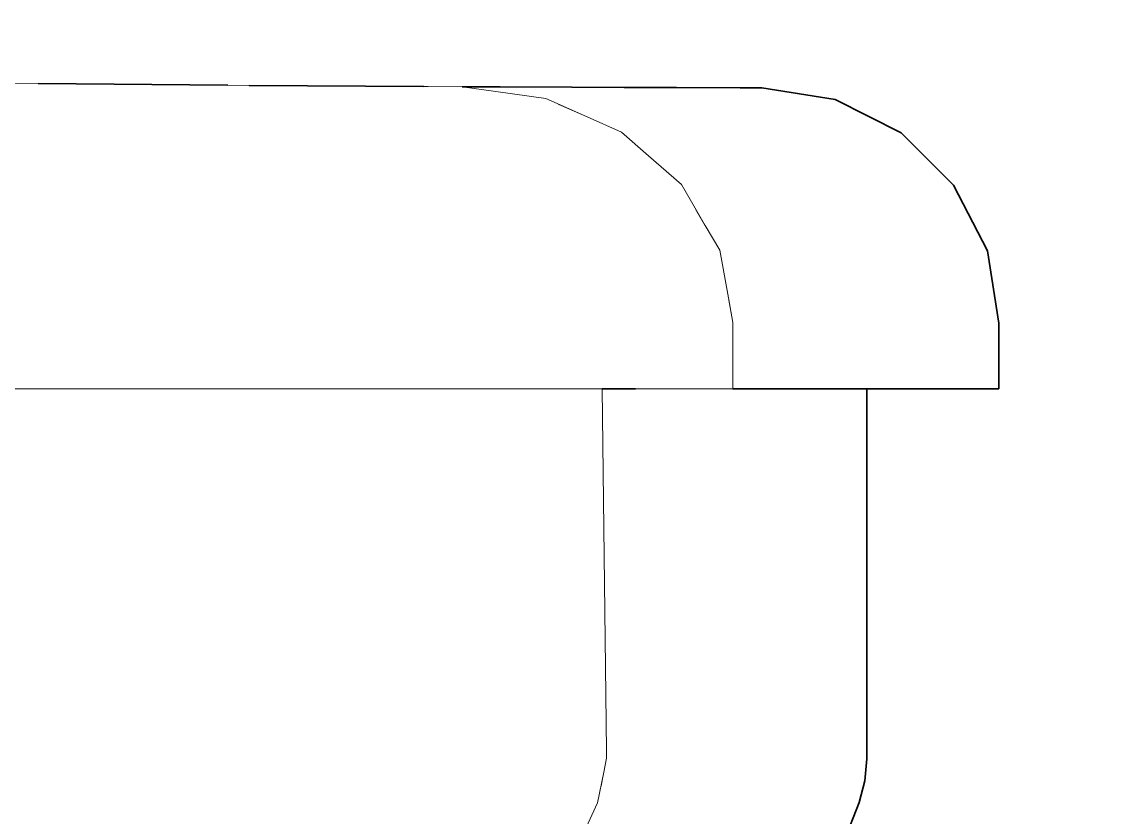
# Model space of a CAD drawing. Header units: millimetres. Extents: x -9413 to 8527, y -300 to 11224.
# Drawn here: x 2076.9 to 2159.6, y 4557.2 to 4618.1 of the extents above; entities that cross this region are included whole.
import ezdxf

# ---------------------------------------------------------------- set-up
doc = ezdxf.new("R2010")
doc.units = ezdxf.units.MM
doc.header["$MEASUREMENT"] = 0
doc.linetypes.add('Wipeout_Contour', pattern=[1000, 0, -1000])
doc.layers.add('Interior - Furniture', color=7, linetype='Continuous')
doc.layers.add('Structural - Bearing', color=7, linetype='Continuous')
doc.layers.add('Interior - Furniture _Pen_No__24', color=7, linetype='Continuous', lineweight=20, true_color=0x029e21)
doc.layers.add('Interior - Furniture _Pen_No__7', color=7, linetype='Continuous', lineweight=35)

# ---------------------------------------------------------------- blocks, each defined once
blk = doc.blocks.new('Section Elem_15_6')
at = {"color": 254, "linetype": 'Wipeout_Contour', "lineweight": 0, "ltscale": 612620.634525}
blk.add_wipeout([(1661.811, 4100), (3461.377, 4100), (3461.377, 4200), (2761.377, 4200), (2761.377, 4642.5), (2768.877, 4650), (3453.877, 4650), (3461.377, 4642.5), (3461.377, 5085), (3421.377, 5085), (3421.377, 5090), (3326.377, 5090), (3326.377, 5108.357), (3421.377, 5115), (3421.377, 5145), (3351.377, 5145), (3351.377, 5155), (3421.377, 5155), (3461.377, 5155), (3461.377, 7100), (1661.811, 7100), (1661.811, 6337), (1680.811, 6337), (1680.811, 6297.138), (1680.811, 6287), (1680.811, 4435), (1712.18, 4435), (1729.315, 4433.68), (1733.063, 4433.04), (1746.045, 4429.77), (1753.229, 4427.22), (1761.968, 4423.34), (1771.92, 4417.75), (1776.698, 4414.56), (1780.214, 4412.85), (1783.892, 4412.33), (1787.387, 4412.99), (1790.388, 4414.85), (1792.368, 4417.6), (1793.227, 4420.99), (1792.863, 4424.53), (1788.681, 4440.25), (1778.487, 4481.79), (1776.193, 4491.92), (1769.495, 4523.6), (1762.695, 4560), (1681.871, 4560), (1681.871, 4590), (1712.18, 4590), (1712.18, 4625), (1726.84, 4624.23), (1741.499, 4623.45), (1772.465, 4621.93), (1788.61, 4621.2), (1804.755, 4620.48), (1821.404, 4619.79), (1838.044, 4619.11), (1855.028, 4618.48), (1872.011, 4617.86), (1906.301, 4616.74), (1940.591, 4615.77), (1974.537, 4614.95), (2007.796, 4614.29), (2040.046, 4613.77), (2059.969, 4613.52), (2078.195, 4613.34), (2094.329, 4613.2), (2108.029, 4613.12), (2113.515, 4613.09), (2119.001, 4613.07), (2123.002, 4613.05), (2127.003, 4613.04), (2131.883, 4613.02), (2133.519, 4613.02), (2139.127, 4612.13), (2144.188, 4609.57), (2148.199, 4605.58), (2150.775, 4600.56), (2151.664, 4595.02), (2151.664, 4590), (2141.551, 4590), (2141.561, 4561.71), (2141.41, 4560.02), (2140.975, 4558.37), (2124.315, 4515.54), (2121.153, 4508.12), (2105.322, 4473.61), (2098.128, 4459.18), (2084.055, 4432.76), (2072.032, 4411.82), (2060.605, 4393.11), (2042.945, 4366.18), (2041.46, 4362.78), (2041.329, 4359.08), (2044.046, 4341.4), (2046.764, 4323.73), (2049.482, 4306.05), (2052.2, 4288.38), (2054.917, 4270.7), (2057.635, 4253.03), (2060.353, 4235.35), (2063.07, 4217.68), (2065.788, 4200), (1742.489, 4200), (1745.177, 4217.5), (1747.874, 4235.02), (1750.562, 4252.54), (1751.804, 4260.59), (1751.814, 4263.51), (1750.966, 4266.32), (1721.333, 4329.23), (1720.374, 4330.85), (1719.111, 4332.27), (1717.605, 4333.43), (1715.908, 4334.29), (1714.079, 4334.82), (1712.18, 4335), (1680.811, 4335), (1680.811, 4200), (1661.811, 4200)], dxfattribs=at).dxf.layer = 'Structural - Bearing'
blk = doc.blocks.new('Section Elem_34_6')
at = {"color": 254, "linetype": 'Wipeout_Contour', "lineweight": 0, "ltscale": 15171.293657}
blk.add_wipeout([(2077.75, 4612.46), (2078.195, 4613.34), (2059.969, 4613.52)], dxfattribs=at).dxf.layer = 'Interior - Furniture'
at = {"color": 254, "linetype": 'Wipeout_Contour', "lineweight": 0, "ltscale": 15248.946407}
blk.add_wipeout([(2139.127, 4612.13), (2133.519, 4613.02), (2131.883, 4613.02)], dxfattribs=at).dxf.layer = 'Interior - Furniture'
at = {"color": 254, "linetype": 'Wipeout_Contour', "lineweight": 0, "ltscale": 15186.606323}
blk.add_wipeout([(2131.312, 4590), (2135.388, 4590), (2131.312, 4593.372)], dxfattribs=at).dxf.layer = 'Interior - Furniture'
at = {"color": 254, "linetype": 'Wipeout_Contour', "lineweight": 0, "ltscale": 15163.257052}
blk.add_wipeout([(2060.656, 4612.64), (2077.75, 4612.46), (2059.969, 4613.52)], dxfattribs=at).dxf.layer = 'Interior - Furniture'
at = {"color": 254, "linetype": 'Wipeout_Contour', "lineweight": 0, "ltscale": 15191.403855}
blk.add_wipeout([(2093.188, 4612.34), (2094.329, 4613.2), (2078.195, 4613.34)], dxfattribs=at).dxf.layer = 'Interior - Furniture'
at = {"color": 254, "linetype": 'Wipeout_Contour', "lineweight": 0, "ltscale": 15243.099472}
blk.add_wipeout([(2131.883, 4613.02), (2127.003, 4613.04), (2132.378, 4612.14)], dxfattribs=at).dxf.layer = 'Interior - Furniture'
at = {"color": 254, "linetype": 'Wipeout_Contour', "lineweight": 0, "ltscale": 15197.035355}
blk.add_wipeout([(2135.388, 4590), (2144.36, 4590), (2139.874, 4595.05)], dxfattribs=at).dxf.layer = 'Interior - Furniture'
at = {"color": 254, "linetype": 'Wipeout_Contour', "lineweight": 0, "ltscale": 15183.594859}
blk.add_wipeout([(2077.75, 4612.46), (2093.188, 4612.34), (2078.195, 4613.34)], dxfattribs=at).dxf.layer = 'Interior - Furniture'
at = {"color": 254, "linetype": 'Wipeout_Contour', "lineweight": 0, "ltscale": 15209.117731}
blk.add_wipeout([(2106.726, 4612.25), (2108.029, 4613.12), (2094.329, 4613.2)], dxfattribs=at).dxf.layer = 'Interior - Furniture'
at = {"color": 254, "linetype": 'Wipeout_Contour', "lineweight": 0, "ltscale": 15248.647185}
blk.add_wipeout([(2137.429, 4612.13), (2139.127, 4612.13), (2131.883, 4613.02)], dxfattribs=at).dxf.layer = 'Interior - Furniture'
at = {"color": 254, "linetype": 'Wipeout_Contour', "lineweight": 0, "ltscale": 20259.065189}
blk.add_wipeout([(2135.388, 4595.07), (2131.312, 4595.083), (2131.312, 4593.372), (2135.388, 4590)], dxfattribs=at).dxf.layer = 'Interior - Furniture'
at = {"color": 254, "linetype": 'Wipeout_Contour', "lineweight": 0, "ltscale": 15206.177639}
blk.add_wipeout([(2147.098, 4595.03), (2144.36, 4590), (2149.826, 4590)], dxfattribs=at).dxf.layer = 'Interior - Furniture'
at = {"layer": 'Interior - Furniture _Pen_No__7', "linetype": 'Continuous'}
blk.add_line((2078.195, 4613.34), (2092.696, 4613.214), dxfattribs=at)
at = {"color": 254, "linetype": 'Wipeout_Contour', "lineweight": 0, "ltscale": 15201.849791}
blk.add_wipeout([(2093.188, 4612.34), (2106.726, 4612.25), (2094.329, 4613.2)], dxfattribs=at).dxf.layer = 'Interior - Furniture'
at = {"color": 254, "linetype": 'Wipeout_Contour', "lineweight": 0, "ltscale": 20293.280271}
blk.add_wipeout([(2108.029, 4613.12), (2115.03, 4612.475), (2113.189, 4612.735), (2110.605, 4613.106)], dxfattribs=at).dxf.layer = 'Interior - Furniture'
at = {"color": 254, "linetype": 'Wipeout_Contour', "lineweight": 0, "ltscale": 15246.114503}
blk.add_wipeout([(2131.883, 4613.02), (2132.378, 4612.14), (2137.429, 4612.13)], dxfattribs=at).dxf.layer = 'Interior - Furniture'
at = {"color": 254, "linetype": 'Wipeout_Contour', "lineweight": 0, "ltscale": 15198.955796}
blk.add_wipeout([(2139.874, 4595.05), (2135.388, 4595.07), (2135.388, 4590)], dxfattribs=at).dxf.layer = 'Interior - Furniture'
at = {"color": 254, "linetype": 'Wipeout_Contour', "lineweight": 0, "ltscale": 15210.632693}
blk.add_wipeout([(2149.826, 4595.02), (2149.826, 4590), (2151.664, 4590)], dxfattribs=at).dxf.layer = 'Interior - Furniture'
at = {"color": 254, "linetype": 'Wipeout_Contour', "lineweight": 0, "ltscale": 20245.011521}
blk.add_wipeout([(2123.083, 4590), (2131.312, 4590), (2131.312, 4593.372), (2131.312, 4593.391)], dxfattribs=at).dxf.layer = 'Interior - Furniture'
at = {"color": 254, "linetype": 'Wipeout_Contour', "lineweight": 0, "ltscale": 20291.135735}
blk.add_wipeout([(2106.726, 4612.25), (2117.012, 4612.195), (2115.03, 4612.475), (2108.029, 4613.12)], dxfattribs=at).dxf.layer = 'Interior - Furniture'
at = {"color": 254, "linetype": 'Wipeout_Contour', "lineweight": 0, "ltscale": 15239.619654}
blk.add_wipeout([(2132.378, 4612.14), (2127.003, 4613.04), (2123.002, 4613.05)], dxfattribs=at).dxf.layer = 'Interior - Furniture'
at = {"color": 254, "linetype": 'Wipeout_Contour', "lineweight": 0, "ltscale": 15169.252331}
blk.add_wipeout([(2123.083, 4595.12), (2107.736, 4590), (2123.083, 4590)], dxfattribs=at).dxf.layer = 'Interior - Furniture'
at = {"color": 254, "linetype": 'Wipeout_Contour', "lineweight": 0, "ltscale": 15206.086106}
blk.add_wipeout([(2139.874, 4595.05), (2144.36, 4590), (2144.36, 4595.04)], dxfattribs=at).dxf.layer = 'Interior - Furniture'
at = {"layer": 'Interior - Furniture _Pen_No__7', "linetype": 'Continuous'}
blk.add_line((2094.329, 4613.2), (2107.693, 4613.122), dxfattribs=at)
at = {"color": 254, "linetype": 'Wipeout_Contour', "lineweight": 0, "ltscale": 15232.692796}
blk.add_wipeout([(2119.001, 4613.07), (2124.083, 4612.17), (2123.002, 4613.05)], dxfattribs=at).dxf.layer = 'Interior - Furniture'
at = {"color": 254, "linetype": 'Wipeout_Contour', "lineweight": 0, "ltscale": 15152.718839}
blk.add_wipeout([(2107.726, 4595.21), (2098.684, 4590), (2107.736, 4590)], dxfattribs=at).dxf.layer = 'Interior - Furniture'
at = {"color": 254, "linetype": 'Wipeout_Contour', "lineweight": 0, "ltscale": 20251.021843}
blk.add_wipeout([(2123.083, 4590), (2131.312, 4593.391), (2131.312, 4595.083), (2129.236, 4595.09)], dxfattribs=at).dxf.layer = 'Interior - Furniture'
at = {"color": 254, "linetype": 'Wipeout_Contour', "lineweight": 0, "ltscale": 15209.544615}
blk.add_wipeout([(2147.098, 4595.03), (2144.36, 4595.04), (2144.36, 4590)], dxfattribs=at).dxf.layer = 'Interior - Furniture'
at = {"color": 254, "linetype": 'Wipeout_Contour', "lineweight": 0, "ltscale": 15169.24218}
blk.add_wipeout([(2141.561, 4561.71), (2141.551, 4590), (2140.561, 4590)], dxfattribs=at).dxf.layer = 'Interior - Furniture'
at = {"color": 254, "linetype": 'Wipeout_Contour', "lineweight": 0, "ltscale": 15236.869704}
blk.add_wipeout([(2123.002, 4613.05), (2124.083, 4612.17), (2132.378, 4612.14)], dxfattribs=at).dxf.layer = 'Interior - Furniture'
at = {"color": 254, "linetype": 'Wipeout_Contour', "lineweight": 0, "ltscale": 15198.894769}
blk.add_wipeout([(2131.312, 4595.083), (2135.388, 4595.07), (2130.976, 4596.952)], dxfattribs=at).dxf.layer = 'Interior - Furniture'
at = {"color": 254, "linetype": 'Wipeout_Contour', "lineweight": 0, "ltscale": 15184.20132}
blk.add_wipeout([(2123.083, 4595.12), (2123.083, 4590), (2129.236, 4595.09)], dxfattribs=at).dxf.layer = 'Interior - Furniture'
at = {"color": 254, "linetype": 'Wipeout_Contour', "lineweight": 0, "ltscale": 15213.732648}
blk.add_wipeout([(2149.826, 4595.02), (2147.098, 4595.03), (2149.826, 4590)], dxfattribs=at).dxf.layer = 'Interior - Furniture'
at = {"color": 254, "linetype": 'Wipeout_Contour', "lineweight": 0, "ltscale": 15168.095014}
blk.add_wipeout([(2140.693, 4561.73), (2140.561, 4590), (2139.561, 4590)], dxfattribs=at).dxf.layer = 'Interior - Furniture'
at = {"layer": 'Interior - Furniture _Pen_No__7', "linetype": 'Continuous'}
for p, q in [((2127.003, 4613.04), (2131.883, 4613.02)), ((2131.883, 4613.02), (2133.519, 4613.02))]:
    blk.add_line(p, q, dxfattribs=at)
at = {"color": 254, "linetype": 'Wipeout_Contour', "lineweight": 0, "ltscale": 15228.883011}
blk.add_wipeout([(2124.083, 4612.17), (2119.001, 4613.07), (2113.515, 4613.09)], dxfattribs=at).dxf.layer = 'Interior - Furniture'
at = {"color": 254, "linetype": 'Wipeout_Contour', "lineweight": 0, "ltscale": 15245.765748}
blk.add_wipeout([(2137.429, 4612.13), (2132.378, 4612.14), (2137.227, 4609.58)], dxfattribs=at).dxf.layer = 'Interior - Furniture'
at = {"color": 254, "linetype": 'Wipeout_Contour', "lineweight": 0, "ltscale": 15207.255673}
blk.add_wipeout([(2134.6, 4600.58), (2135.388, 4595.07), (2139.874, 4595.05)], dxfattribs=at).dxf.layer = 'Interior - Furniture'
at = {"color": 254, "linetype": 'Wipeout_Contour', "lineweight": 0, "ltscale": 15168.87045}
blk.add_wipeout([(2107.726, 4595.21), (2107.736, 4590), (2123.083, 4595.12)], dxfattribs=at).dxf.layer = 'Interior - Furniture'
at = {"color": 254, "linetype": 'Wipeout_Contour', "lineweight": 0, "ltscale": 15216.440194}
blk.add_wipeout([(2151.664, 4595.02), (2149.826, 4595.02), (2151.664, 4590)], dxfattribs=at).dxf.layer = 'Interior - Furniture'
at = {"color": 254, "linetype": 'Wipeout_Contour', "lineweight": 0, "ltscale": 15165.269654}
blk.add_wipeout([(2139.561, 4590), (2136.591, 4590), (2137.369, 4561.73)], dxfattribs=at).dxf.layer = 'Interior - Furniture'
at = {"color": 254, "linetype": 'Wipeout_Contour', "lineweight": 0, "ltscale": 15142.731605}
blk.add_wipeout([(2140.693, 4561.73), (2141.561, 4561.71), (2140.561, 4590)], dxfattribs=at).dxf.layer = 'Interior - Furniture'
at = {"layer": 'Interior - Furniture _Pen_No__7', "linetype": 'Continuous'}
for p, q in [((2144.36, 4590), (2149.826, 4590)), ((2149.826, 4590), (2151.664, 4590))]:
    blk.add_line(p, q, dxfattribs=at)
at = {"color": 254, "linetype": 'Wipeout_Contour', "lineweight": 0, "ltscale": 15221.210541}
blk.add_wipeout([(2113.189, 4612.735), (2113.515, 4613.09), (2110.605, 4613.106)], dxfattribs=at).dxf.layer = 'Interior - Furniture'
at = {"color": 254, "linetype": 'Wipeout_Contour', "lineweight": 0, "ltscale": 15247.15341}
blk.add_wipeout([(2137.227, 4609.58), (2142.44, 4609.57), (2137.429, 4612.13)], dxfattribs=at).dxf.layer = 'Interior - Furniture'
at = {"color": 254, "linetype": 'Wipeout_Contour', "lineweight": 0, "ltscale": 20275.729755}
blk.add_wipeout([(2134.6, 4600.58), (2130.309, 4600.594), (2130.976, 4596.952), (2135.388, 4595.07)], dxfattribs=at).dxf.layer = 'Interior - Furniture'
at = {"color": 254, "linetype": 'Wipeout_Contour', "lineweight": 0, "ltscale": 15145.402817}
blk.add_wipeout([(2107.726, 4595.21), (2089.642, 4590), (2098.684, 4590)], dxfattribs=at).dxf.layer = 'Interior - Furniture'
at = {"color": 254, "linetype": 'Wipeout_Contour', "lineweight": 0, "ltscale": 15140.32137}
blk.add_wipeout([(2139.561, 4590), (2137.369, 4561.73), (2140.693, 4561.73)], dxfattribs=at).dxf.layer = 'Interior - Furniture'
at = {"color": 254, "linetype": 'Wipeout_Contour', "lineweight": 0, "ltscale": 20300.508459}
blk.add_wipeout([(2124.083, 4612.17), (2113.515, 4613.09), (2113.189, 4612.735), (2117.012, 4612.195)], dxfattribs=at).dxf.layer = 'Interior - Furniture'
at = {"color": 254, "linetype": 'Wipeout_Contour', "lineweight": 0, "ltscale": 15210.84968}
blk.add_wipeout([(2134.6, 4600.58), (2139.874, 4595.05), (2144.36, 4595.04)], dxfattribs=at).dxf.layer = 'Interior - Furniture'
at = {"color": 254, "linetype": 'Wipeout_Contour', "lineweight": 0, "ltscale": 15195.942565}
blk.add_wipeout([(2129.236, 4595.09), (2131.312, 4595.083), (2130.988, 4596.886)], dxfattribs=at).dxf.layer = 'Interior - Furniture'
at = {"color": 254, "linetype": 'Wipeout_Contour', "lineweight": 0, "ltscale": 15129.823523}
blk.add_wipeout([(2089.642, 4595.34), (2079.427, 4590), (2089.642, 4590)], dxfattribs=at).dxf.layer = 'Interior - Furniture'
at = {"color": 254, "linetype": 'Wipeout_Contour', "lineweight": 0, "ltscale": 15162.539209}
blk.add_wipeout([(2137.369, 4561.73), (2136.591, 4590), (2133.62, 4590)], dxfattribs=at).dxf.layer = 'Interior - Furniture'
at = {"color": 254, "linetype": 'Wipeout_Contour', "lineweight": 0, "ltscale": 15116.537832}
blk.add_wipeout([(2141.41, 4560.02), (2141.561, 4561.71), (2140.693, 4561.73)], dxfattribs=at).dxf.layer = 'Interior - Furniture'
at = {"layer": 'Interior - Furniture _Pen_No__7', "linetype": 'Continuous'}
for p, q in [((2110.605, 4613.106), (2113.515, 4613.09)), ((2113.515, 4613.09), (2119.001, 4613.07)), ((2119.001, 4613.07), (2123.002, 4613.05)), ((2123.002, 4613.05), (2127.003, 4613.04))]:
    blk.add_line(p, q, dxfattribs=at)
at = {"color": 254, "linetype": 'Wipeout_Contour', "lineweight": 0, "ltscale": 15236.789909}
blk.add_wipeout([(2124.083, 4612.17), (2128.66, 4609.6), (2132.378, 4612.14)], dxfattribs=at).dxf.layer = 'Interior - Furniture'
at = {"color": 254, "linetype": 'Wipeout_Contour', "lineweight": 0, "ltscale": 15192.614009}
blk.add_wipeout([(2122.376, 4600.63), (2123.083, 4595.12), (2129.236, 4595.09)], dxfattribs=at).dxf.layer = 'Interior - Furniture'
at = {"color": 254, "linetype": 'Wipeout_Contour', "lineweight": 0, "ltscale": 15217.757828}
blk.add_wipeout([(2143.521, 4600.56), (2144.36, 4595.04), (2147.098, 4595.03)], dxfattribs=at).dxf.layer = 'Interior - Furniture'
at = {"color": 254, "linetype": 'Wipeout_Contour', "lineweight": 0, "ltscale": 15147.604804}
blk.add_wipeout([(2089.642, 4595.34), (2089.642, 4590), (2107.726, 4595.21)], dxfattribs=at).dxf.layer = 'Interior - Furniture'
at = {"color": 254, "linetype": 'Wipeout_Contour', "lineweight": 0, "ltscale": 15156.712296}
blk.add_wipeout([(2133.62, 4590), (2128.741, 4590), (2131.095, 4561.74)], dxfattribs=at).dxf.layer = 'Interior - Furniture'
at = {"color": 254, "linetype": 'Wipeout_Contour', "lineweight": 0, "ltscale": 15239.111732}
blk.add_wipeout([(2128.66, 4609.6), (2137.227, 4609.58), (2132.378, 4612.14)], dxfattribs=at).dxf.layer = 'Interior - Furniture'
at = {"color": 254, "linetype": 'Wipeout_Contour', "lineweight": 0, "ltscale": 30404.342729}
blk.add_wipeout([(2130.303, 4600.604), (2122.376, 4600.63), (2129.236, 4595.09), (2130.988, 4596.886), (2130.976, 4596.952), (2130.309, 4600.594)], dxfattribs=at).dxf.layer = 'Interior - Furniture'
at = {"color": 254, "linetype": 'Wipeout_Contour', "lineweight": 0, "ltscale": 15218.128262}
blk.add_wipeout([(2134.6, 4600.58), (2144.36, 4595.04), (2143.521, 4600.56)], dxfattribs=at).dxf.layer = 'Interior - Furniture'
at = {"color": 254, "linetype": 'Wipeout_Contour', "lineweight": 0, "ltscale": 15121.600664}
blk.add_wipeout([(2089.642, 4595.34), (2069.213, 4590), (2079.427, 4590)], dxfattribs=at).dxf.layer = 'Interior - Furniture'
at = {"color": 254, "linetype": 'Wipeout_Contour', "lineweight": 0, "ltscale": 15133.862659}
blk.add_wipeout([(2133.62, 4590), (2131.095, 4561.74), (2137.369, 4561.73)], dxfattribs=at).dxf.layer = 'Interior - Furniture'
at = {"layer": 'Interior - Furniture _Pen_No__7', "linetype": 'Continuous'}
blk.add_line((2135.388, 4590), (2144.36, 4590), dxfattribs=at)
at = {"color": 254, "linetype": 'Wipeout_Contour', "lineweight": 0, "ltscale": 15177.440846}
blk.add_wipeout([(2107.11, 4600.7), (2107.726, 4595.21), (2123.083, 4595.12)], dxfattribs=at).dxf.layer = 'Interior - Furniture'
at = {"color": 254, "linetype": 'Wipeout_Contour', "lineweight": 0, "ltscale": 15219.912941}
blk.add_wipeout([(2143.521, 4600.56), (2147.098, 4595.03), (2149.826, 4595.02)], dxfattribs=at).dxf.layer = 'Interior - Furniture'
at = {"color": 254, "linetype": 'Wipeout_Contour', "lineweight": 0, "ltscale": 15123.514021}
blk.add_wipeout([(2069.213, 4595.52), (2069.213, 4590), (2089.642, 4595.34)], dxfattribs=at).dxf.layer = 'Interior - Furniture'
at = {"color": 254, "linetype": 'Wipeout_Contour', "lineweight": 0, "ltscale": 15152.530496}
blk.add_wipeout([(2131.095, 4561.74), (2128.741, 4590), (2123.871, 4590)], dxfattribs=at).dxf.layer = 'Interior - Furniture'
at = {"color": 254, "linetype": 'Wipeout_Contour', "lineweight": 0, "ltscale": 15112.748614}
blk.add_wipeout([(2137.369, 4561.73), (2140.107, 4558.38), (2140.693, 4561.73)], dxfattribs=at).dxf.layer = 'Interior - Furniture'
at = {"color": 254, "linetype": 'Wipeout_Contour', "lineweight": 0, "ltscale": 15188.986126}
blk.add_wipeout([(2107.11, 4600.7), (2123.083, 4595.12), (2122.376, 4600.63)], dxfattribs=at).dxf.layer = 'Interior - Furniture'
at = {"color": 254, "linetype": 'Wipeout_Contour', "lineweight": 0, "ltscale": 15224.239493}
blk.add_wipeout([(2148.957, 4600.56), (2149.826, 4595.02), (2151.664, 4595.02)], dxfattribs=at).dxf.layer = 'Interior - Furniture'
at = {"color": 254, "linetype": 'Wipeout_Contour', "lineweight": 0, "ltscale": 15095.161684}
blk.add_wipeout([(2077.154, 4561.85), (2093.935, 4590), (2074.447, 4590)], dxfattribs=at).dxf.layer = 'Interior - Furniture'
at = {"color": 254, "linetype": 'Wipeout_Contour', "lineweight": 0, "ltscale": 15112.998588}
blk.add_wipeout([(2141.41, 4560.02), (2140.693, 4561.73), (2140.975, 4558.37)], dxfattribs=at).dxf.layer = 'Interior - Furniture'
at = {"layer": 'Interior - Furniture _Pen_No__7', "linetype": 'Continuous'}
for p, q in [((2141.551, 4590), (2141.561, 4561.71)), ((2141.561, 4561.71), (2141.41, 4560.02))]:
    blk.add_line(p, q, dxfattribs=at)
at = {"color": 254, "linetype": 'Wipeout_Contour', "lineweight": 0, "ltscale": 20278.927395}
blk.add_wipeout([(2128.494, 4603.707), (2122.376, 4600.63), (2130.303, 4600.604), (2129.209, 4602.482)], dxfattribs=at).dxf.layer = 'Interior - Furniture'
at = {"color": 254, "linetype": 'Wipeout_Contour', "lineweight": 0, "ltscale": 15156.362643}
blk.add_wipeout([(2089.126, 4600.82), (2089.642, 4595.34), (2107.726, 4595.21)], dxfattribs=at).dxf.layer = 'Interior - Furniture'
at = {"color": 254, "linetype": 'Wipeout_Contour', "lineweight": 0, "ltscale": 15226.489541}
blk.add_wipeout([(2143.521, 4600.56), (2149.826, 4595.02), (2148.957, 4600.56)], dxfattribs=at).dxf.layer = 'Interior - Furniture'
at = {"color": 254, "linetype": 'Wipeout_Contour', "lineweight": 0, "ltscale": 15054.396651}
blk.add_wipeout([(2077.154, 4561.85), (2074.447, 4590), (2060.161, 4561.88)], dxfattribs=at).dxf.layer = 'Interior - Furniture'
at = {"color": 254, "linetype": 'Wipeout_Contour', "lineweight": 0, "ltscale": 15123.044618}
blk.add_wipeout([(2109.019, 4561.79), (2110.535, 4590), (2093.935, 4590)], dxfattribs=at).dxf.layer = 'Interior - Furniture'
at = {"color": 254, "linetype": 'Wipeout_Contour', "lineweight": 0, "ltscale": 15110.399268}
blk.add_wipeout([(2140.107, 4558.38), (2140.975, 4558.37), (2140.693, 4561.73)], dxfattribs=at).dxf.layer = 'Interior - Furniture'
at = {"color": 254, "linetype": 'Wipeout_Contour', "lineweight": 0, "ltscale": 15212.359873}
blk.add_wipeout([(2130.309, 4600.594), (2134.6, 4600.58), (2129.209, 4602.482)], dxfattribs=at).dxf.layer = 'Interior - Furniture'
at = {"color": 254, "linetype": 'Wipeout_Contour', "lineweight": 0, "ltscale": 15168.970493}
blk.add_wipeout([(2089.126, 4600.82), (2107.726, 4595.21), (2107.11, 4600.7)], dxfattribs=at).dxf.layer = 'Interior - Furniture'
at = {"color": 254, "linetype": 'Wipeout_Contour', "lineweight": 0, "ltscale": 15230.417362}
blk.add_wipeout([(2148.957, 4600.56), (2151.664, 4595.02), (2150.775, 4600.56)], dxfattribs=at).dxf.layer = 'Interior - Furniture'
at = {"color": 254, "linetype": 'Wipeout_Contour', "lineweight": 0, "ltscale": 15076.278707}
blk.add_wipeout([(2093.764, 4561.84), (2093.935, 4590), (2077.154, 4561.85)], dxfattribs=at).dxf.layer = 'Interior - Furniture'
at = {"color": 254, "linetype": 'Wipeout_Contour', "lineweight": 0, "ltscale": 20170.62493}
blk.add_wipeout([(2121.32, 4590), (2110.535, 4590), (2121.618, 4561.78), (2121.662, 4562.333)], dxfattribs=at).dxf.layer = 'Interior - Furniture'
at = {"layer": 'Interior - Furniture _Pen_No__7', "linetype": 'Continuous'}
blk.add_line((2151.664, 4590), (2151.664, 4595.02), dxfattribs=at)
at = {"color": 254, "linetype": 'Wipeout_Contour', "lineweight": 0, "ltscale": 15196.515068}
blk.add_wipeout([(2120.244, 4605.65), (2107.11, 4600.7), (2122.376, 4600.63)], dxfattribs=at).dxf.layer = 'Interior - Furniture'
at = {"color": 254, "linetype": 'Wipeout_Contour', "lineweight": 0, "ltscale": 15242.10081}
blk.add_wipeout([(2146.411, 4605.58), (2150.775, 4600.56), (2148.199, 4605.58)], dxfattribs=at).dxf.layer = 'Interior - Furniture'
at = {"color": 254, "linetype": 'Wipeout_Contour', "lineweight": 0, "ltscale": 15132.530673}
blk.add_wipeout([(2068.819, 4601.01), (2069.213, 4595.52), (2089.642, 4595.34)], dxfattribs=at).dxf.layer = 'Interior - Furniture'
at = {"color": 254, "linetype": 'Wipeout_Contour', "lineweight": 0, "ltscale": 15089.922057}
blk.add_wipeout([(2109.019, 4561.79), (2093.935, 4590), (2093.764, 4561.84)], dxfattribs=at).dxf.layer = 'Interior - Furniture'
at = {"color": 254, "linetype": 'Wipeout_Contour', "lineweight": 0, "ltscale": 15027.28539}
blk.add_wipeout([(2076.71, 4558.27), (2077.154, 4561.85), (2060.161, 4561.88)], dxfattribs=at).dxf.layer = 'Interior - Furniture'
at = {"color": 254, "linetype": 'Wipeout_Contour', "lineweight": 0, "ltscale": 25355.994576}
blk.add_wipeout([(2127.368, 4605.626), (2120.244, 4605.65), (2122.376, 4600.63), (2128.494, 4603.707), (2127.379, 4605.616)], dxfattribs=at).dxf.layer = 'Interior - Furniture'
at = {"color": 254, "linetype": 'Wipeout_Contour', "lineweight": 0, "ltscale": 15236.892865}
blk.add_wipeout([(2146.411, 4605.58), (2148.957, 4600.56), (2150.775, 4600.56)], dxfattribs=at).dxf.layer = 'Interior - Furniture'
at = {"color": 254, "linetype": 'Wipeout_Contour', "lineweight": 0, "ltscale": 15146.022052}
blk.add_wipeout([(2068.819, 4601.01), (2089.642, 4595.34), (2089.126, 4600.82)], dxfattribs=at).dxf.layer = 'Interior - Furniture'
at = {"color": 254, "linetype": 'Wipeout_Contour', "lineweight": 0, "ltscale": 15108.416976}
blk.add_wipeout([(2121.618, 4561.78), (2110.535, 4590), (2109.019, 4561.79)], dxfattribs=at).dxf.layer = 'Interior - Furniture'
at = {"color": 254, "linetype": 'Wipeout_Contour', "lineweight": 0, "ltscale": 15048.092406}
blk.add_wipeout([(2093.269, 4558.3), (2093.764, 4561.84), (2077.154, 4561.85)], dxfattribs=at).dxf.layer = 'Interior - Furniture'
at = {"layer": 'Interior - Furniture _Pen_No__7', "linetype": 'Continuous'}
blk.add_line((2151.664, 4595.02), (2150.775, 4600.56), dxfattribs=at)
at = {"color": 254, "linetype": 'Wipeout_Contour', "lineweight": 0, "ltscale": 15246.515208}
blk.add_wipeout([(2146.411, 4605.58), (2148.199, 4605.58), (2144.188, 4609.57)], dxfattribs=at).dxf.layer = 'Interior - Furniture'
at = {"color": 254, "linetype": 'Wipeout_Contour', "lineweight": 0, "ltscale": 15176.654175}
blk.add_wipeout([(2105.221, 4605.73), (2089.126, 4600.82), (2107.11, 4600.7)], dxfattribs=at).dxf.layer = 'Interior - Furniture'
at = {"color": 254, "linetype": 'Wipeout_Contour', "lineweight": 0, "ltscale": 15037.246647}
blk.add_wipeout([(2076.71, 4558.27), (2093.269, 4558.3), (2077.154, 4561.85)], dxfattribs=at).dxf.layer = 'Interior - Furniture'
at = {"color": 254, "linetype": 'Wipeout_Contour', "lineweight": 0, "ltscale": 15067.698229}
blk.add_wipeout([(2108.494, 4558.31), (2109.019, 4561.79), (2093.764, 4561.84)], dxfattribs=at).dxf.layer = 'Interior - Furniture'
at = {"color": 254, "linetype": 'Wipeout_Contour', "lineweight": 0, "ltscale": 15092.968438}
blk.add_wipeout([(2121.618, 4561.78), (2121.656, 4561.78), (2121.662, 4562.333)], dxfattribs=at).dxf.layer = 'Interior - Furniture'
at = {"color": 254, "linetype": 'Wipeout_Contour', "lineweight": 0, "ltscale": 15250.527582}
blk.add_wipeout([(2142.44, 4609.57), (2144.188, 4609.57), (2139.127, 4612.13)], dxfattribs=at).dxf.layer = 'Interior - Furniture'
at = {"color": 254, "linetype": 'Wipeout_Contour', "lineweight": 0, "ltscale": 15153.891767}
blk.add_wipeout([(2087.52, 4605.85), (2068.819, 4601.01), (2089.126, 4600.82)], dxfattribs=at).dxf.layer = 'Interior - Furniture'
at = {"color": 254, "linetype": 'Wipeout_Contour', "lineweight": 0, "ltscale": 15195.179017}
blk.add_wipeout([(2105.221, 4605.73), (2107.11, 4600.7), (2120.244, 4605.65)], dxfattribs=at).dxf.layer = 'Interior - Furniture'
at = {"color": 254, "linetype": 'Wipeout_Contour', "lineweight": 0, "ltscale": 15146.191898}
blk.add_wipeout([(2121.662, 4562.333), (2123.871, 4590), (2121.32, 4590)], dxfattribs=at).dxf.layer = 'Interior - Furniture'
at = {"color": 254, "linetype": 'Wipeout_Contour', "lineweight": 0, "ltscale": 15057.434759}
blk.add_wipeout([(2093.269, 4558.3), (2108.494, 4558.31), (2093.764, 4561.84)], dxfattribs=at).dxf.layer = 'Interior - Furniture'
at = {"color": 254, "linetype": 'Wipeout_Contour', "lineweight": 0, "ltscale": 20289.394877}
blk.add_wipeout([(2116.91, 4609.64), (2120.244, 4605.65), (2127.368, 4605.626), (2125.287, 4607.443)], dxfattribs=at).dxf.layer = 'Interior - Furniture'
at = {"color": 254, "linetype": 'Wipeout_Contour', "lineweight": 0, "ltscale": 15248.656243}
blk.add_wipeout([(2142.44, 4609.57), (2146.411, 4605.58), (2144.188, 4609.57)], dxfattribs=at).dxf.layer = 'Interior - Furniture'
at = {"color": 254, "linetype": 'Wipeout_Contour', "lineweight": 0, "ltscale": 15174.418547}
blk.add_wipeout([(2087.52, 4605.85), (2089.126, 4600.82), (2105.221, 4605.73)], dxfattribs=at).dxf.layer = 'Interior - Furniture'
at = {"color": 254, "linetype": 'Wipeout_Contour', "lineweight": 0, "ltscale": 20154.540821}
blk.add_wipeout([(2121.656, 4561.78), (2131.095, 4561.74), (2123.871, 4590), (2121.662, 4562.333)], dxfattribs=at).dxf.layer = 'Interior - Furniture'
at = {"layer": 'Interior - Furniture _Pen_No__24', "linetype": 'Continuous', "flags": 128}
for points in [[(2121.32, 4590), (2116.953, 4590), (2110.535, 4590), (2110.262, 4590), (2109.141, 4590), (2107.736, 4590), (2101.204, 4590), (2093.935, 4590), (2093.446, 4590), (2091.478, 4590), (2090.993, 4590), (2089.642, 4590), (2074.447, 4590)], [(2121.32, 4590), (2123.083, 4590), (2124.156, 4590), (2131.312, 4590)]]:
    blk.add_lwpolyline(points, dxfattribs=at)
at = {"layer": 'Interior - Furniture _Pen_No__7', "linetype": 'Continuous'}
for p, q in [((2123.871, 4590), (2121.32, 4590)), ((2131.312, 4590), (2135.388, 4590))]:
    blk.add_line(p, q, dxfattribs=at)
at = {"color": 254, "linetype": 'Wipeout_Contour', "lineweight": 0, "ltscale": 15251.043246}
blk.add_wipeout([(2137.429, 4612.13), (2142.44, 4609.57), (2139.127, 4612.13)], dxfattribs=at).dxf.layer = 'Interior - Furniture'
at = {"color": 254, "linetype": 'Wipeout_Contour', "lineweight": 0, "ltscale": 20295.417229}
blk.add_wipeout([(2122.796, 4609.62), (2116.91, 4609.64), (2125.287, 4607.443), (2124.864, 4607.812)], dxfattribs=at).dxf.layer = 'Interior - Furniture'
at = {"color": 254, "linetype": 'Wipeout_Contour', "lineweight": 0, "ltscale": 15150.956094}
blk.add_wipeout([(2067.526, 4606.04), (2068.819, 4601.01), (2087.52, 4605.85)], dxfattribs=at).dxf.layer = 'Interior - Furniture'
at = {"color": 254, "linetype": 'Wipeout_Contour', "lineweight": 0, "ltscale": 15222.014032}
blk.add_wipeout([(2132.287, 4605.6), (2134.6, 4600.58), (2143.521, 4600.56)], dxfattribs=at).dxf.layer = 'Interior - Furniture'
at = {"color": 254, "linetype": 'Wipeout_Contour', "lineweight": 0, "ltscale": 15107.233183}
blk.add_wipeout([(2131.095, 4561.74), (2136.793, 4558.37), (2137.369, 4561.73)], dxfattribs=at).dxf.layer = 'Interior - Furniture'
at = {"layer": 'Interior - Furniture _Pen_No__7', "linetype": 'Continuous'}
blk.add_line((2133.519, 4613.02), (2139.127, 4612.13), dxfattribs=at)
at = {"color": 254, "linetype": 'Wipeout_Contour', "lineweight": 0, "ltscale": 15200.469395}
blk.add_wipeout([(2102.25, 4609.72), (2105.221, 4605.73), (2120.244, 4605.65)], dxfattribs=at).dxf.layer = 'Interior - Furniture'
at = {"color": 254, "linetype": 'Wipeout_Contour', "lineweight": 0, "ltscale": 20291.631837}
blk.add_wipeout([(2132.287, 4605.6), (2127.379, 4605.616), (2129.209, 4602.482), (2134.6, 4600.58)], dxfattribs=at).dxf.layer = 'Interior - Furniture'
at = {"color": 254, "linetype": 'Wipeout_Contour', "lineweight": 0, "ltscale": 15231.693494}
blk.add_wipeout([(2141.066, 4605.59), (2143.521, 4600.56), (2148.957, 4600.56)], dxfattribs=at).dxf.layer = 'Interior - Furniture'
at = {"color": 254, "linetype": 'Wipeout_Contour', "lineweight": 0, "ltscale": 20129.614757}
blk.add_wipeout([(2130.529, 4558.35), (2131.095, 4561.74), (2121.656, 4561.78), (2121.654, 4561.766)], dxfattribs=at).dxf.layer = 'Interior - Furniture'
at = {"color": 254, "linetype": 'Wipeout_Contour', "lineweight": 0, "ltscale": 15107.423915}
blk.add_wipeout([(2137.369, 4561.73), (2136.793, 4558.37), (2140.107, 4558.38)], dxfattribs=at).dxf.layer = 'Interior - Furniture'
at = {"color": 254, "linetype": 'Wipeout_Contour', "lineweight": 0, "ltscale": 15209.495731}
blk.add_wipeout([(2102.25, 4609.72), (2120.244, 4605.65), (2116.91, 4609.64)], dxfattribs=at).dxf.layer = 'Interior - Furniture'
at = {"color": 254, "linetype": 'Wipeout_Contour', "lineweight": 0, "ltscale": 15229.940626}
blk.add_wipeout([(2132.287, 4605.6), (2143.521, 4600.56), (2141.066, 4605.59)], dxfattribs=at).dxf.layer = 'Interior - Furniture'
at = {"color": 254, "linetype": 'Wipeout_Contour', "lineweight": 0, "ltscale": 15100.721711}
blk.add_wipeout([(2131.095, 4561.74), (2130.529, 4558.35), (2136.793, 4558.37)], dxfattribs=at).dxf.layer = 'Interior - Furniture'
at = {"color": 254, "linetype": 'Wipeout_Contour', "lineweight": 0, "ltscale": 15084.942282}
blk.add_wipeout([(2121.072, 4558.34), (2121.446, 4560.694), (2120.963, 4558.371)], dxfattribs=at).dxf.layer = 'Interior - Furniture'
at = {"color": 254, "linetype": 'Wipeout_Contour', "lineweight": 0, "ltscale": 20296.85909}
blk.add_wipeout([(2117.93, 4611.786), (2116.91, 4609.64), (2122.796, 4609.62), (2120.171, 4610.788)], dxfattribs=at).dxf.layer = 'Interior - Furniture'
at = {"color": 254, "linetype": 'Wipeout_Contour', "lineweight": 0, "ltscale": 15180.056727}
blk.add_wipeout([(2084.984, 4609.85), (2087.52, 4605.85), (2105.221, 4605.73)], dxfattribs=at).dxf.layer = 'Interior - Furniture'
at = {"color": 254, "linetype": 'Wipeout_Contour', "lineweight": 0, "ltscale": 15238.21412}
blk.add_wipeout([(2141.066, 4605.59), (2148.957, 4600.56), (2146.411, 4605.58)], dxfattribs=at).dxf.layer = 'Interior - Furniture'
at = {"color": 254, "linetype": 'Wipeout_Contour', "lineweight": 0, "ltscale": 20120.406783}
blk.add_wipeout([(2130.529, 4558.35), (2121.654, 4561.766), (2121.446, 4560.694), (2121.072, 4558.34)], dxfattribs=at).dxf.layer = 'Interior - Furniture'
at = {"layer": 'Interior - Furniture _Pen_No__7', "linetype": 'Continuous'}
blk.add_line((2150.775, 4600.56), (2148.199, 4605.58), dxfattribs=at)
at = {"color": 254, "linetype": 'Wipeout_Contour', "lineweight": 0, "ltscale": 15190.230026}
blk.add_wipeout([(2084.984, 4609.85), (2105.221, 4605.73), (2102.25, 4609.72)], dxfattribs=at).dxf.layer = 'Interior - Furniture'
at = {"color": 254, "linetype": 'Wipeout_Contour', "lineweight": 0, "ltscale": 15082.667733}
blk.add_wipeout([(2121.072, 4558.34), (2120.963, 4558.371), (2120.956, 4558.34)], dxfattribs=at).dxf.layer = 'Interior - Furniture'
at = {"color": 254, "linetype": 'Wipeout_Contour', "lineweight": 0, "ltscale": 15062.415186}
blk.add_wipeout([(2140.107, 4558.38), (2124.315, 4515.54), (2140.975, 4558.37)], dxfattribs=at).dxf.layer = 'Interior - Furniture'
at = {"layer": 'Interior - Furniture _Pen_No__7', "linetype": 'Continuous'}
blk.add_line((2141.41, 4560.02), (2140.975, 4558.37), dxfattribs=at)
at = {"color": 254, "linetype": 'Wipeout_Contour', "lineweight": 0, "ltscale": 15209.209107}
blk.add_wipeout([(2106.726, 4612.25), (2102.25, 4609.72), (2116.91, 4609.64)], dxfattribs=at).dxf.layer = 'Interior - Furniture'
at = {"color": 254, "linetype": 'Wipeout_Contour', "lineweight": 0, "ltscale": 15156.981148}
blk.add_wipeout([(2065.485, 4610.04), (2067.526, 4606.04), (2087.52, 4605.85)], dxfattribs=at).dxf.layer = 'Interior - Furniture'
at = {"color": 254, "linetype": 'Wipeout_Contour', "lineweight": 0, "ltscale": 20114.56016}
blk.add_wipeout([(2121.618, 4561.78), (2109.019, 4561.79), (2120.963, 4558.371), (2121.446, 4560.694)], dxfattribs=at).dxf.layer = 'Interior - Furniture'
at = {"color": 254, "linetype": 'Wipeout_Contour', "lineweight": 0, "ltscale": 20293.18976}
blk.add_wipeout([(2106.726, 4612.25), (2116.91, 4609.64), (2117.93, 4611.786), (2117.012, 4612.195)], dxfattribs=at).dxf.layer = 'Interior - Furniture'
at = {"color": 254, "linetype": 'Wipeout_Contour', "lineweight": 0, "ltscale": 15168.130233}
blk.add_wipeout([(2065.485, 4610.04), (2087.52, 4605.85), (2084.984, 4609.85)], dxfattribs=at).dxf.layer = 'Interior - Furniture'
at = {"color": 254, "linetype": 'Wipeout_Contour', "lineweight": 0, "ltscale": 20102.427255}
blk.add_wipeout([(2108.494, 4558.31), (2120.956, 4558.34), (2120.963, 4558.371), (2109.019, 4561.79)], dxfattribs=at).dxf.layer = 'Interior - Furniture'
at = {"color": 254, "linetype": 'Wipeout_Contour', "lineweight": 0, "ltscale": 15093.320427}
blk.add_wipeout([(2121.618, 4561.78), (2121.654, 4561.766), (2121.656, 4561.78)], dxfattribs=at).dxf.layer = 'Interior - Furniture'
at = {"color": 254, "linetype": 'Wipeout_Contour', "lineweight": 0, "ltscale": 15014.941297}
blk.add_wipeout([(2121.911, 4515.49), (2124.315, 4515.54), (2140.107, 4558.38)], dxfattribs=at).dxf.layer = 'Interior - Furniture'
at = {"color": 254, "linetype": 'Wipeout_Contour', "lineweight": 0, "ltscale": 15190.578199}
blk.add_wipeout([(2093.188, 4612.34), (2084.984, 4609.85), (2102.25, 4609.72)], dxfattribs=at).dxf.layer = 'Interior - Furniture'
at = {"color": 254, "linetype": 'Wipeout_Contour', "lineweight": 0, "ltscale": 15227.975848}
blk.add_wipeout([(2124.083, 4612.17), (2117.012, 4612.195), (2120.171, 4610.788)], dxfattribs=at).dxf.layer = 'Interior - Furniture'
at = {"color": 254, "linetype": 'Wipeout_Contour', "lineweight": 0, "ltscale": 15092.290471}
blk.add_wipeout([(2121.446, 4560.694), (2121.654, 4561.766), (2121.618, 4561.78)], dxfattribs=at).dxf.layer = 'Interior - Furniture'
at = {"color": 254, "linetype": 'Wipeout_Contour', "lineweight": 0, "ltscale": 15037.388829}
blk.add_wipeout([(2103.98, 4521.309), (2120.956, 4558.34), (2108.494, 4558.31)], dxfattribs=at).dxf.layer = 'Interior - Furniture'
at = {"layer": 'Interior - Furniture _Pen_No__24', "linetype": 'Continuous'}
blk.add_line((2121.654, 4561.766), (2121.656, 4561.78), dxfattribs=at)
at = {"color": 254, "linetype": 'Wipeout_Contour', "lineweight": 0, "ltscale": 15169.432492}
blk.add_wipeout([(2077.75, 4612.46), (2065.485, 4610.04), (2084.984, 4609.85)], dxfattribs=at).dxf.layer = 'Interior - Furniture'
at = {"color": 254, "linetype": 'Wipeout_Contour', "lineweight": 0, "ltscale": 15202.51294}
blk.add_wipeout([(2093.188, 4612.34), (2102.25, 4609.72), (2106.726, 4612.25)], dxfattribs=at).dxf.layer = 'Interior - Furniture'
at = {"color": 254, "linetype": 'Wipeout_Contour', "lineweight": 0, "ltscale": 20304.568263}
blk.add_wipeout([(2124.083, 4612.17), (2120.171, 4610.788), (2122.796, 4609.62), (2128.66, 4609.6)], dxfattribs=at).dxf.layer = 'Interior - Furniture'
at = {"color": 254, "linetype": 'Wipeout_Contour', "lineweight": 0, "ltscale": 15013.589775}
blk.add_wipeout([(2087.581, 4515.53), (2108.494, 4558.31), (2093.269, 4558.3)], dxfattribs=at).dxf.layer = 'Interior - Furniture'
at = {"color": 254, "linetype": 'Wipeout_Contour', "lineweight": 0, "ltscale": 15183.785989}
blk.add_wipeout([(2077.75, 4612.46), (2084.984, 4609.85), (2093.188, 4612.34)], dxfattribs=at).dxf.layer = 'Interior - Furniture'
at = {"color": 254, "linetype": 'Wipeout_Contour', "lineweight": 0, "ltscale": 20299.632155}
blk.add_wipeout([(2128.66, 4609.6), (2124.864, 4607.812), (2127.379, 4605.616), (2132.287, 4605.6)], dxfattribs=at).dxf.layer = 'Interior - Furniture'
at = {"color": 254, "linetype": 'Wipeout_Contour', "lineweight": 0, "ltscale": 19963.359288}
blk.add_wipeout([(2108.494, 4558.31), (2087.581, 4515.53), (2101.029, 4515.496), (2103.98, 4521.309)], dxfattribs=at).dxf.layer = 'Interior - Furniture'
at = {"color": 254, "linetype": 'Wipeout_Contour', "lineweight": 0, "ltscale": 15162.927348}
blk.add_wipeout([(2060.656, 4612.64), (2065.485, 4610.04), (2077.75, 4612.46)], dxfattribs=at).dxf.layer = 'Interior - Furniture'
at = {"color": 254, "linetype": 'Wipeout_Contour', "lineweight": 0, "ltscale": 15226.940067}
blk.add_wipeout([(2128.66, 4609.6), (2122.796, 4609.62), (2124.864, 4607.812)], dxfattribs=at).dxf.layer = 'Interior - Furniture'
at = {"color": 254, "linetype": 'Wipeout_Contour', "lineweight": 0, "ltscale": 15234.656596}
blk.add_wipeout([(2132.287, 4605.6), (2141.066, 4605.59), (2137.227, 4609.58)], dxfattribs=at).dxf.layer = 'Interior - Furniture'
at = {"color": 254, "linetype": 'Wipeout_Contour', "lineweight": 0, "ltscale": 14992.254023}
blk.add_wipeout([(2068.243, 4515.61), (2093.269, 4558.3), (2076.71, 4558.27)], dxfattribs=at).dxf.layer = 'Interior - Furniture'
at = {"color": 254, "linetype": 'Wipeout_Contour', "lineweight": 0, "ltscale": 20023.573486}
blk.add_wipeout([(2103.271, 4515.49), (2121.072, 4558.34), (2120.956, 4558.34), (2103.98, 4521.309)], dxfattribs=at).dxf.layer = 'Interior - Furniture'
at = {"color": 254, "linetype": 'Wipeout_Contour', "lineweight": 0, "ltscale": 15234.038381}
blk.add_wipeout([(2128.66, 4609.6), (2132.287, 4605.6), (2137.227, 4609.58)], dxfattribs=at).dxf.layer = 'Interior - Furniture'
at = {"color": 254, "linetype": 'Wipeout_Contour', "lineweight": 0, "ltscale": 15242.903725}
blk.add_wipeout([(2141.066, 4605.59), (2146.411, 4605.58), (2142.44, 4609.57)], dxfattribs=at).dxf.layer = 'Interior - Furniture'
at = {"color": 254, "linetype": 'Wipeout_Contour', "lineweight": 0, "ltscale": 14956.855908}
blk.add_wipeout([(2087.581, 4515.53), (2093.269, 4558.3), (2068.243, 4515.61)], dxfattribs=at).dxf.layer = 'Interior - Furniture'
at = {"color": 254, "linetype": 'Wipeout_Contour', "lineweight": 0, "ltscale": 15046.016456}
blk.add_wipeout([(2114.829, 4515.48), (2130.529, 4558.35), (2121.072, 4558.34)], dxfattribs=at).dxf.layer = 'Interior - Furniture'
at = {"layer": 'Interior - Furniture _Pen_No__24', "linetype": 'Continuous', "flags": 128}
blk.add_lwpolyline([(2131.312, 4590), (2131.312, 4593.372), (2131.312, 4595.083), (2130.976, 4596.952), (2130.309, 4600.594), (2129.209, 4602.482), (2127.379, 4605.616), (2124.864, 4607.812), (2122.796, 4609.62), (2120.171, 4610.788), (2117.012, 4612.195), (2113.189, 4612.735), (2110.605, 4613.106), (2108.029, 4613.12), (2107.693, 4613.122), (2094.329, 4613.2), (2092.696, 4613.214), (2078.195, 4613.34), (2075.423, 4613.367)], dxfattribs=at)
at = {"layer": 'Interior - Furniture _Pen_No__7', "linetype": 'Continuous'}
blk.add_line((2148.199, 4605.58), (2144.188, 4609.57), dxfattribs=at)
at = {"color": 254, "linetype": 'Wipeout_Contour', "lineweight": 0, "ltscale": 15243.35999}
blk.add_wipeout([(2142.44, 4609.57), (2137.227, 4609.58), (2141.066, 4605.59)], dxfattribs=at).dxf.layer = 'Interior - Furniture'
at = {"color": 254, "linetype": 'Wipeout_Contour', "lineweight": 0, "ltscale": 14994.638642}
blk.add_wipeout([(2121.072, 4558.34), (2103.271, 4515.49), (2114.829, 4515.48)], dxfattribs=at).dxf.layer = 'Interior - Furniture'
at = {"layer": 'Interior - Furniture _Pen_No__7', "linetype": 'Continuous'}
blk.add_line((2139.127, 4612.13), (2144.188, 4609.57), dxfattribs=at)
at = {"color": 254, "linetype": 'Wipeout_Contour', "lineweight": 0, "ltscale": 15052.562126}
blk.add_wipeout([(2130.529, 4558.35), (2114.829, 4515.48), (2136.793, 4558.37)], dxfattribs=at).dxf.layer = 'Interior - Furniture'
at = {"color": 254, "linetype": 'Wipeout_Contour', "lineweight": 0, "ltscale": 15059.625293}
blk.add_wipeout([(2136.793, 4558.37), (2121.911, 4515.49), (2140.107, 4558.38)], dxfattribs=at).dxf.layer = 'Interior - Furniture'
at = {"color": 254, "linetype": 'Wipeout_Contour', "lineweight": 0, "ltscale": 15009.357048}
blk.add_wipeout([(2136.793, 4558.37), (2114.829, 4515.48), (2121.911, 4515.49)], dxfattribs=at).dxf.layer = 'Interior - Furniture'
at = {"layer": 'Interior - Furniture _Pen_No__24', "linetype": 'Continuous'}
blk.add_line((2120.956, 4558.34), (2120.963, 4558.371), dxfattribs=at)
at = {"layer": 'Interior - Furniture _Pen_No__24', "linetype": 'Continuous', "flags": 128}
blk.add_lwpolyline([(2051.352, 4432.416), (2062.942, 4449.92), (2078.293, 4473.435), (2080.063, 4476.374), (2101.029, 4515.496), (2103.98, 4521.309), (2120.956, 4558.34), (2121.446, 4560.694), (2121.654, 4561.766), (2121.662, 4562.333), (2121.32, 4590)], dxfattribs=at)
at = {"layer": 'Interior - Furniture _Pen_No__7', "linetype": 'Continuous'}
blk.add_line((2140.975, 4558.37), (2124.315, 4515.54), dxfattribs=at)

msp = doc.modelspace()

# ---------------------------------------------------------------- block references
at = {"layer": 'Structural - Bearing'}
msp.add_blockref('Section Elem_15_6', (0, 0), dxfattribs=at)

# ---------------------------------------------------------------- next in the draw order: block references
at = {"layer": 'Interior - Furniture'}
msp.add_blockref('Section Elem_34_6', (0, 0), dxfattribs=at)

doc.saveas('drawing.dxf')
